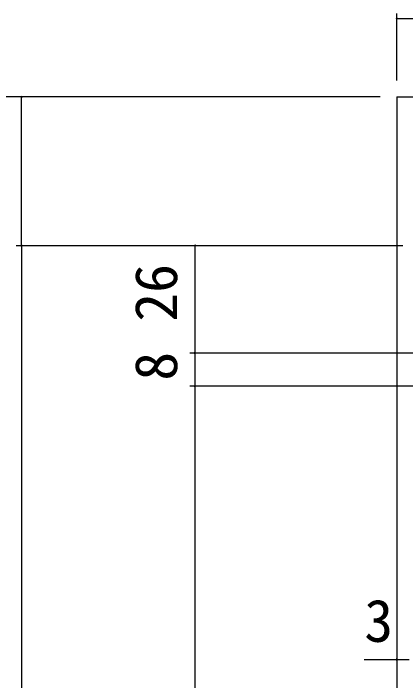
# Model space of a CAD drawing. Units: millimetres, scale not verified. Extents: x -800 to 800, y -554 to 554.
# Drawn here: x -604.9 to -510, y 307.4 to 468.9 of the extents above; entities that cross this region are included whole.
import ezdxf
from ezdxf.enums import TextEntityAlignment as Align

# ---------------------------------------------------------------- set-up
doc = ezdxf.new("R2010")
doc.units = ezdxf.units.MM
doc.header["$LTSCALE"] = 4
doc.layers.add('2-0', color=7, linetype='Continuous', lineweight=25)
doc.styles.add('ＭＳ ゴシック', font='')
doc.styles.get('ＭＳ ゴシック').set_extended_font_data('MS Gothic')

msp = doc.modelspace()

# ---------------------------------------------------------------- linework, layer by layer
at = {"layer": '2-0'}
for p, q in [((-512.177, 452.653), (-512.177, 468.892)), ((-512.334, 467.642), (-512.021, 467.642)), ((-512.177, 467.642), (-360.177, 467.642)), ((-516.177, 448.653), (-638.208, 448.653)), ((-516.177, 448.653), (-604.233, 448.653)), ((-602.983, 448.809), (-602.983, 448.497)), ((-602.983, 412.653), (-602.983, 448.653)), ((-512.177, 448.653), (-360.177, 448.653)), ((-512.177, 448.653), (-512.177, 197.153)), ((-510.677, 412.653), (-604.233, 412.653)), ((-510.677, 412.653), (-604.233, 412.653)), ((-602.983, 412.497), (-602.983, 412.809)), ((-602.983, 412.809), (-602.983, 412.497)), ((-602.983, 412.653), (-602.983, 3.653)), ((-510.677, 412.653), (-562.245, 412.653)), ((-560.995, 412.809), (-560.995, 412.497)), ((-560.995, 412.653), (-560.995, 386.653)), ((-481.177, 386.653), (-562.245, 386.653)), ((-481.177, 386.653), (-562.245, 386.653)), ((-560.995, 386.809), (-560.995, 386.497)), ((-560.995, 386.497), (-560.995, 386.809)), ((-560.995, 386.653), (-560.995, 378.653)), ((-478.177, 378.653), (-562.245, 378.653)), ((-478.177, 378.653), (-562.245, 378.653)), ((-560.995, 378.497), (-560.995, 378.809)), ((-560.995, 378.809), (-560.995, 378.497)), ((-560.995, 378.653), (-560.995, 16.653)), ((-512.177, 334.674), (-512.177, 311.19)), ((-512.334, 312.44), (-512.021, 312.44))]:
    msp.add_line(p, q, dxfattribs=at)
msp.add_lwpolyline([(-509.177, 312.44), (-512.177, 312.44), (-520.069, 312.44)], dxfattribs=at)
for centre, start, end in [((-512.177, 467.642), 0, 180), ((-602.983, 448.653), 270, 90), ((-602.983, 412.653), 90, 270), ((-602.983, 412.653), 270, 90), ((-560.995, 412.653), 270, 90), ((-560.995, 386.653), 90, 270), ((-560.995, 386.653), 270, 90), ((-560.995, 378.653), 90, 270), ((-560.995, 378.653), 270, 90), ((-512.177, 312.44), 0, 180)]:
    msp.add_arc(centre, 0.156, start, end, dxfattribs=at)

# ---------------------------------------------------------------- texts
at = {"layer": '2-0', "style": 'ＭＳ ゴシック'}
for s, p in [('26', (-562.23, 394.255)), ('8', (-562.23, 379.974))]:
    msp.add_text(s, height=10.26, rotation=90, dxfattribs=at).set_placement(p, align=Align.BOTTOM_LEFT)
msp.add_text('3', height=10.26, dxfattribs=at).set_placement((-520.012, 313.675), align=Align.BOTTOM_LEFT)

doc.saveas('drawing.dxf')
